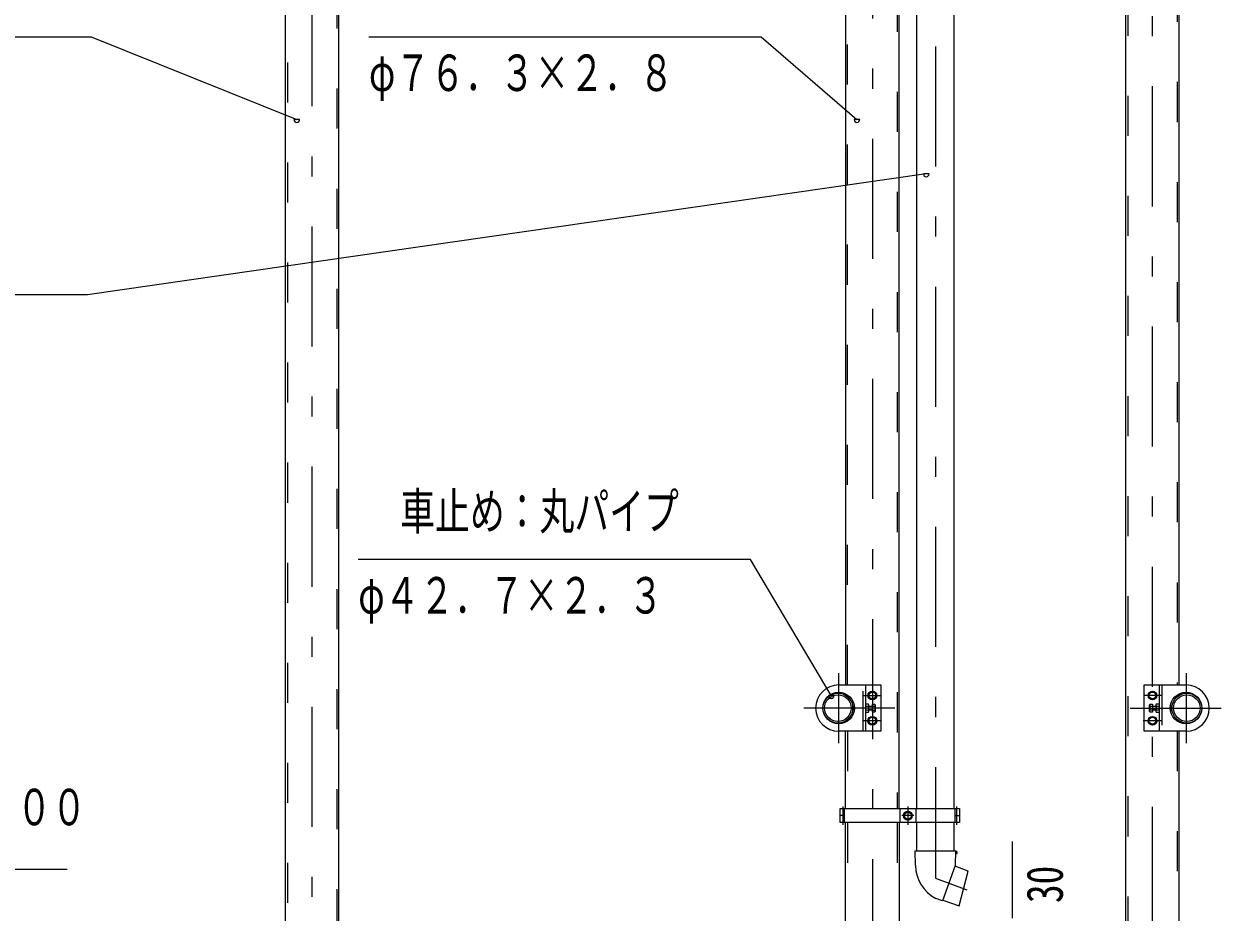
# Model space of a CAD drawing. Units: millimetres, scale not verified. Extents: x -32469 to 32469, y -14700 to 14700.
# Drawn here: x 17353 to 23336, y 969 to 5406 of the extents above; entities that cross this region are included whole.
import ezdxf
from ezdxf.enums import TextEntityAlignment as Align

# ---------------------------------------------------------------- set-up
doc = ezdxf.new("R2010")
doc.units = ezdxf.units.MM
doc.header["$LTSCALE"] = 50
doc.linetypes.add('USER2', pattern=[10, 4, -6])
doc.linetypes.add('USER3', pattern=[24, 12, -5, 2, -5])
for name, color, linetype, lineweight in [('0-6_2-0BOLD', 7, 'Continuous', 18), ('0-7_2-1HIDDEN', 3, 'USER2', 18), ('0-8_2-2CENTER', 3, 'USER3', 18), ('0-9_2-4THIN', 4, 'Continuous', 18), ('0-A_2-5DIM', 3, 'Continuous', 18)]:
    doc.layers.add(name, color=color, linetype=linetype, lineweight=lineweight)
doc.styles.add('ＭＳ ゴシック', font='')
doc.styles.get('ＭＳ ゴシック').set_extended_font_data('MS Gothic')

msp = doc.modelspace()

# ---------------------------------------------------------------- linework, layer by layer
at = {"layer": '0-6_2-0BOLD'}
for p, q in [((23127, 2103.4), (23127, 7118.79)), ((22859.95, 132.9), (22859.95, 7044.49)), ((18927.01, 363.9), (18927.01, 6082.9)), ((21459.96, 6066.76), (21459.96, 2103.4)), ((21727.01, 1485.61), (21727.01, 6066.76)), ((21813.98, 6066.76), (21813.98, 1485.61)), ((22002.98, 1485.61), (22002.98, 6066.76)), ((18659.96, 363.9), (18659.96, 5704.38)), ((21558.49, 2103.4), (21558.49, 1872.4)), ((23028.5, 1872.4), (23028.5, 2103.4)), ((21499.69, 1998.4), (21499.69, 1977.4)), ((21503.53, 1977.4), (21499.69, 1977.4)), ((21558.49, 1998), (21574.22, 1998)), ((21574.22, 1977.8), (21558.49, 1977.8)), ((21575.99, 1998.4), (21593.49, 1998.4)), ((21593.49, 1977.4), (21575.99, 1977.4)), ((21593.49, 1998.01), (21605.72, 1998.01)), ((21593.49, 1977.8), (21605.72, 1977.8)), ((22981.26, 1998.01), (22993.5, 1998.01)), ((22993.5, 1977.8), (22981.26, 1977.8)), ((22993.5, 1998.4), (23011, 1998.4)), ((23011, 1977.4), (22993.5, 1977.4)), ((23012.76, 1998), (23028.5, 1998)), ((23028.5, 1977.8), (23012.76, 1977.8)), ((23083.45, 1977.4), (23087.29, 1977.4)), ((21558.49, 1967.69), (21574.22, 1967.69)), ((21635.48, 1872.4), (21425.49, 1872.4)), ((21459.96, 1485.61), (21459.96, 1872.4)), ((23127, 132.9), (23127, 1872.4)), ((21454.36, 1450.61), (21433.01, 1450.61)), ((21454.36, 1415.61), (21454.36, 1485.61)), ((21732.04, 1415.61), (21732.04, 1485.61)), ((21753.44, 1440.67), (21753.44, 1460.55)), ((21753.58, 1460.79), (21770.79, 1470.73)), ((21770.79, 1430.48), (21753.58, 1440.42)), ((21771.08, 1470.73), (21788.29, 1460.79)), ((21788.29, 1440.42), (21771.08, 1430.48)), ((21788.43, 1460.55), (21788.43, 1440.67)), ((21810.06, 1485.61), (21810.06, 1415.61)), ((22007.71, 1415.61), (22007.71, 1485.61)), ((22007.71, 1450.61), (22029.06, 1450.61)), ((21813.98, 1415.61), (21813.98, 1275.61)), ((22002.98, 1275.61), (22002.98, 1415.61)), ((21808.83, 1200.77), (21807.33, 1275.61))]:
    msp.add_line(p, q, dxfattribs=at)
for points in [[(21425.49, 2103.4), (21635.48, 2103.4), (21635.48, 1872.4)], [(23161.49, 1872.4), (22951.5, 1872.4), (22951.5, 2103.4), (23161.49, 2103.4)], [(21499.69, 1977.4), (21496.19, 1980.9), (21496.19, 1994.9), (21499.69, 1998.4), (21503.53, 1998.4)], [(21574.22, 1967.69), (21575.99, 1970.75), (21575.99, 2005.05), (21574.22, 2008.11), (21558.49, 2008.11)], [(23028.5, 2008.11), (23012.76, 2008.11), (23011, 2005.05), (23011, 1970.75), (23012.76, 1967.69), (23028.5, 1967.69)], [(23090.79, 1980.9), (23090.79, 1994.9), (23087.29, 1998.4), (23083.45, 1998.4)], [(23087.29, 1998.4), (23087.29, 1977.4), (23090.79, 1980.9)], [(21727.01, 1415.61), (21727.01, 132.9), (21459.96, 132.9), (21459.96, 1415.61)], [(21807.33, 1275.61), (22009.64, 1275.61), (22008.17, 1202.11), (21943.76, 1025.16), (21910.63, 1036.85)], [(22009.36, 1261.61), (22018.04, 1261.61), (22018.04, 1268.61), (22009.64, 1275.61)], [(21945.2, 1029.11), (22027.72, 1000.01), (22072.27, 1173.56), (22006.73, 1198.16)]]:
    msp.add_lwpolyline(points, dxfattribs=at)
for points in [[(21575.99, 2040.8), (21593.49, 2030.69), (21610.99, 2040.8), (21610.99, 2061), (21593.49, 2071.11), (21575.99, 2061)], [(23011, 2061), (22993.5, 2071.11), (22975.99, 2061), (22975.99, 2040.8), (22993.49, 2030.69), (23011, 2040.8)], [(21607.48, 2005.05), (21607.48, 1970.75), (21605.72, 1967.69), (21593.49, 1967.69), (21593.49, 2008.11), (21605.72, 2008.11)], [(22981.26, 2008.11), (22993.5, 2008.11), (22993.5, 1967.69), (22981.26, 1967.69), (22979.5, 1970.75), (22979.5, 2005.05)], [(21575.99, 1914.8), (21593.49, 1904.69), (21610.99, 1914.79), (21610.99, 1935), (21593.49, 1945.11), (21575.99, 1935)], [(22993.5, 1945.11), (22975.99, 1935), (22975.99, 1914.79), (22993.49, 1904.69), (23011, 1914.8), (23011, 1935)], [(22029.06, 1415.61), (21433.01, 1415.61), (21433.01, 1485.61), (22029.06, 1485.61)]]:
    msp.add_lwpolyline(points, close=True, dxfattribs=at)
for centre, radius in [((21425.49, 1987.9), 78.75), ((21421.46, 1987.9), 74.72), ((21421.46, 1987.9), 66.67), ((21593.49, 2050.9), 21.88), ((21593.49, 2050.9), 17.15), ((22993.5, 2050.9), 21.88), ((22993.5, 2050.9), 17.15), ((23161.49, 1987.9), 78.75), ((23165.52, 1987.9), 74.72), ((23165.52, 1987.9), 66.67), ((21593.49, 1924.9), 21.88), ((21593.49, 1924.9), 17.15), ((22993.5, 1924.9), 21.88), ((22993.5, 1924.9), 17.15), ((21770.94, 1450.61), 21.88), ((21770.94, 1450.61), 17.15)]:
    msp.add_circle(centre, radius, dxfattribs=at)
for centre, radius, start, end in [((21425.49, 1987.9), 115.5, 90, 270), ((23161.49, 1987.9), 115.5, 270, 90), ((21567.87, 2003.06), 8.11, 321.46857, 360), ((21546.2, 1987.9), 29.79, 340.17088, 19.83133), ((21567.88, 1972.74), 8.11, 0, 38.54623), ((21599.37, 1972.74), 8.11, 0, 38.53143), ((21599.38, 2003.06), 8.11, 321.45377, 0), ((21577.7, 1987.9), 29.79, 340.16867, 19.82912), ((22987.6, 2003.06), 8.11, 180, 218.54623), ((23009.28, 1987.9), 29.79, 160.17088, 199.83133), ((22987.61, 1972.74), 8.11, 141.46857, 180), ((23040.78, 1987.9), 29.79, 160.16867, 199.82912), ((23019.1, 1972.74), 8.11, 141.45377, 180), ((23019.11, 2003.06), 8.11, 180, 218.53143), ((21770.94, 1450.61), 20.12, 149.59184, 150.40814), ((21770.94, 1450.61), 20.12, 209.59184, 210.40814), ((21770.94, 1450.61), 20.12, 89.59184, 90.40814), ((21770.94, 1450.61), 20.12, 29.59184, 30.40814), ((21770.94, 1450.61), 20.12, 329.59184, 330.40814), ((21770.94, 1450.61), 20.12, 269.59184, 270.40814), ((21997.79, 1204.55), 189, 181.14575, 242.53503), ((22068.1, 1171.39), 3.5, 345.60481, 69.42705), ((22025.28, 1004.58), 3.5, 250.57294, 345.6048)]:
    msp.add_arc(centre, radius, start, end, dxfattribs=at)
at = {"layer": '0-7_2-1HIDDEN'}
for p, q in [((23117.2, 7116.06), (23117.2, 2103.4)), ((22869.75, 7047.22), (22869.75, 132.9)), ((18917.21, 6082.9), (18917.21, 363.9)), ((21469.76, 2103.4), (21469.76, 6066.76)), ((21717.21, 6066.76), (21717.21, 1485.61)), ((18669.76, 5714.18), (18669.76, 363.9)), ((21547.29, 1872.4), (21547.29, 2103.4)), ((23039.7, 2103.4), (23039.7, 1872.4)), ((21469.76, 1872.4), (21469.76, 1485.61)), ((23117.2, 1872.4), (23117.2, 132.9)), ((21469.76, 1415.61), (21469.76, 132.9)), ((21717.21, 1415.61), (21717.21, 132.9))]:
    msp.add_line(p, q, dxfattribs=at)
at = {"layer": '0-8_2-2CENTER'}
for p, q in [((18793.49, -1005.48), (18793.49, 8168.6)), ((21593.49, 7232.71), (21593.49, -305.48)), ((22993.48, -305.48), (22993.48, 7232.71)), ((21425.49, 1812.9), (21425.49, 2162.9)), ((23161.49, 2162.9), (23161.49, 1812.9)), ((21549.73, 2050.9), (21637.24, 2050.9)), ((23037.25, 2050.9), (22949.74, 2050.9)), ((21705.48, 1987.9), (21250.49, 1987.9)), ((22881.5, 1987.9), (23336.49, 1987.9)), ((21639.52, 1924.9), (21549.73, 1924.9)), ((23037.25, 1924.9), (22947.46, 1924.9)), ((21446.48, 1496.11), (21446.48, 1405.11)), ((21770.94, 1496.11), (21770.94, 1405.11)), ((22015.59, 1405.11), (22015.59, 1496.11)), ((21801.56, 1450.61), (21740.31, 1450.61))]:
    msp.add_line(p, q, dxfattribs=at)
msp.add_lwpolyline([(22293.48, 7461.65), (22293.48, 6633.55), (21908.48, 6493.42), (21908.48, 1138.19), (22066.49, 1080.68)], dxfattribs=at)
at = {"layer": '0-9_2-4THIN'}
for p, q in [((21503.86, 1995.6), (21496.89, 1995.6)), ((21496.89, 1980.2), (21503.86, 1980.2)), ((21593.49, 1995.6), (21575.99, 1995.6)), ((21575.99, 1980.2), (21593.49, 1980.2)), ((23011, 1995.6), (22993.5, 1995.6)), ((22993.5, 1980.2), (23011, 1980.2)), ((23083.12, 1995.6), (23090.09, 1995.6)), ((23090.09, 1980.2), (23083.12, 1980.2))]:
    msp.add_line(p, q, dxfattribs=at)
at = {"layer": '0-A_2-5DIM'}
for p, q in [((15729.19, 5341.46), (17689.18, 5341.46)), ((17689.18, 5341.47), (18716.46, 4928.47)), ((19077.25, 5341.46), (21037.25, 5341.46)), ((21037.25, 5341.47), (21516.46, 4928.47)), ((18730.46, 4928.47), (18702.46, 4928.47)), ((21530.46, 4928.47), (21502.46, 4928.47)), ((21877.19, 4656.75), (21849.19, 4656.75)), ((21401.49, 2050.28), (21373.49, 2050.28)), ((22293.49, 937.9), (22293.49, 1322.07)), ((16518.48, 1182.9), (17568.48, 1182.9))]:
    msp.add_line(p, q, dxfattribs=at)
for points in [[(21863.19, 4656.75), (17670.82, 4053.32), (14870.81, 4053.32)], [(21387.49, 2050.28), (20983.82, 2730.61), (19023.82, 2730.61)]]:
    msp.add_lwpolyline(points, dxfattribs=at)
for centre in [(18716.46, 4928.47), (21516.46, 4928.47), (21863.19, 4656.75), (21387.49, 2050.28)]:
    msp.add_arc(centre, 14, 180, 0, dxfattribs=at)

# ---------------------------------------------------------------- texts
at = {"layer": '0-A_2-5DIM', "color": 7, "style": 'ＭＳ ゴシック', "width": 0.7}
for s, p in [('φ７６．３×２．８', (19077.25, 5016.33)), ('車止め：丸パイプ', (19233.82, 2825.48)), ('φ４２．７×２．３', (19023.82, 2405.48)), ('水勾配\u3000１／１００', (16098.47, 1347.77))]:
    msp.add_text(s, height=182.3, dxfattribs=at).set_placement(p, align=Align.BOTTOM_LEFT)
at = {"layer": '0-A_2-5DIM', "color": 7, "style": 'ＭＳ ゴシック', "width": 0.75}
msp.add_text('30', height=182.3, rotation=90, dxfattribs=at).set_placement((22600.37, 1014.07), align=Align.BOTTOM_LEFT)

doc.saveas('drawing.dxf')
